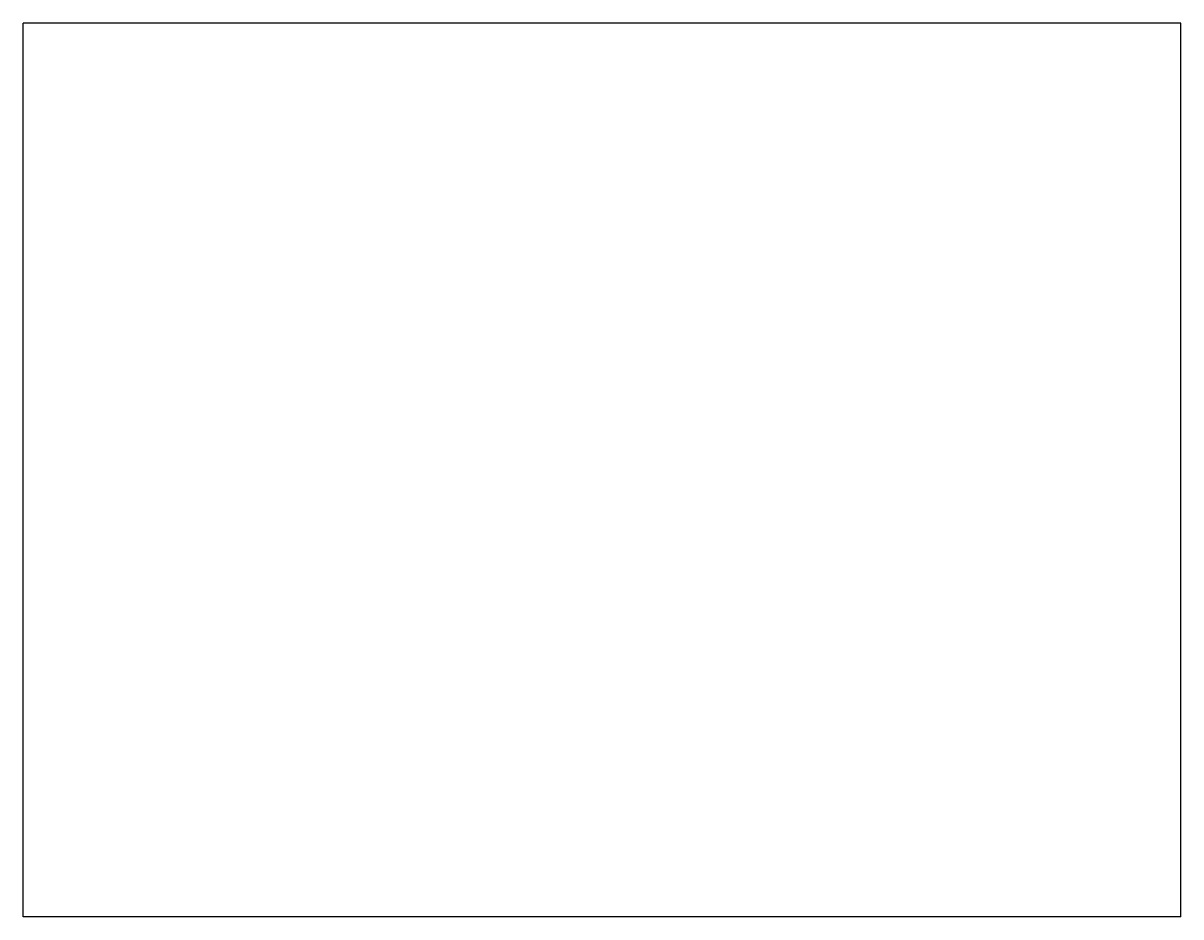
# Model space of a CAD drawing. Extents: x 7.4 to 35.9, y -64 to -42.
import ezdxf

# ---------------------------------------------------------------- set-up
doc = ezdxf.new("R2010")
doc.units = 0
doc.layers.add('VISIBLE', color=7, linetype='CONTINUOUS')

msp = doc.modelspace()

# ---------------------------------------------------------------- linework, layer by layer
at = {"layer": 'VISIBLE'}
for p, q in [((35.913, -42), (7.413, -42)), ((7.413, -64), (7.413, -42)), ((35.913, -64), (35.913, -42)), ((35.913, -64), (7.413, -64))]:
    msp.add_line(p, q, dxfattribs=at)

doc.saveas('drawing.dxf')
